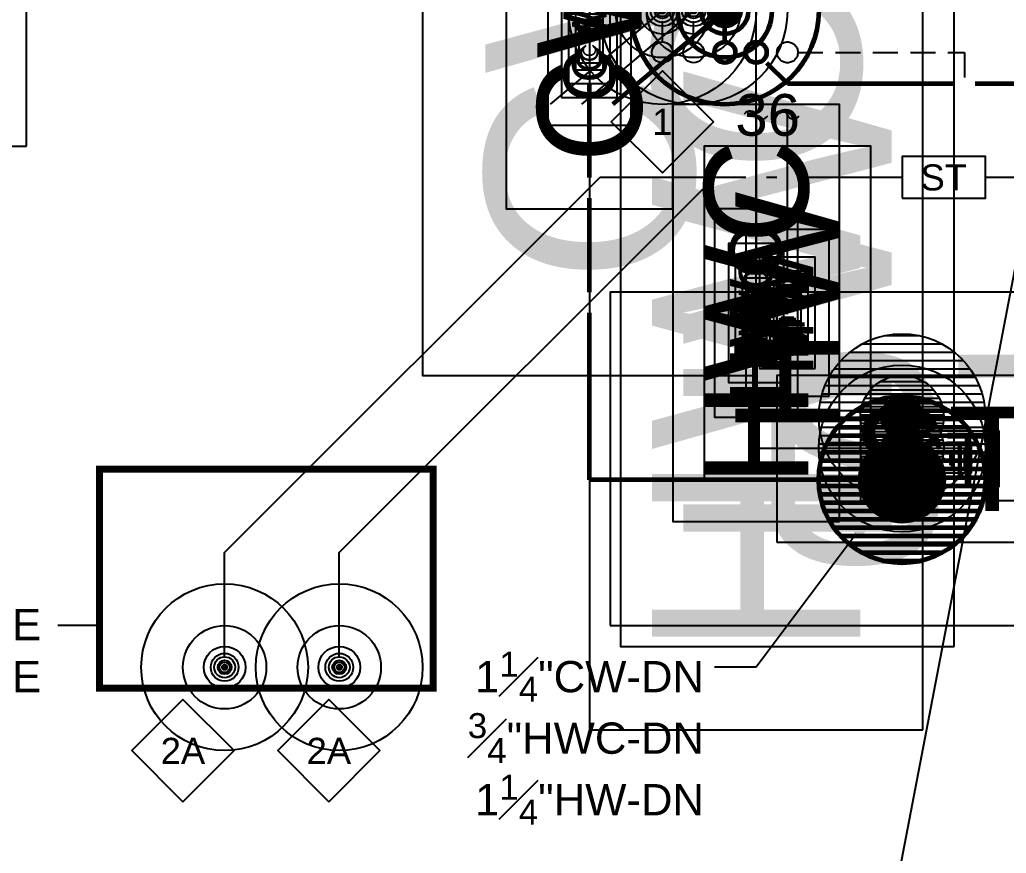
# Model space of a CAD drawing. Extents: x -3677 to 22148, y -333 to 1817.
# Drawn here: x -1983 to -1699, y -45.8 to 194.1 of the extents above; entities that cross this region are included whole.
import ezdxf
from ezdxf import colors
from ezdxf.entities.mleader import LeaderData, LeaderLine
from ezdxf.enums import TextEntityAlignment as Align
from ezdxf.math import Vec2, Vec3

# ---------------------------------------------------------------- set-up
doc = ezdxf.new("R2010")
doc.units = 0
doc.header["$LTSCALE"] = 36
doc.header["$MEASUREMENT"] = 0
doc.linetypes.add('HIDDEN', pattern=[0.375, 0.25, -0.125])
doc.linetypes.add('VENT', pattern=[0.3, 0.2, -0.1])
for name, color, linetype in [('G-ANNO-TEXT', 70, 'Continuous'), ('G-ANNO-TEXT @ 96', 70, 'Continuous'), ('P-HW-N', 1, 'Continuous'), ('P-HW-N @ 1 (1)', 1, 'Continuous'), ('P-HW-N @ 1 (2)', 1, 'Continuous'), ('P-HW-N @ 12', 1, 'Continuous'), ('P-HW-N @ 128', 1, 'Continuous'), ('P-HW-N @ 16', 1, 'Continuous'), ('P-HW-N @ 192', 1, 'Continuous'), ('P-HW-N @ 2', 1, 'Continuous'), ('P-HW-N @ 24', 1, 'Continuous'), ('P-HW-N @ 384', 1, 'Continuous'), ('P-HW-N @ 4', 1, 'Continuous'), ('P-HW-N @ 48', 1, 'Continuous'), ('P-HW-N @ 64', 1, 'Continuous'), ('P-HW-N @ 768', 1, 'Continuous'), ('P-HW-N @ 8', 1, 'Continuous'), ('P-HW-N @ 96', 1, 'Continuous'), ('P-HWC-N', 2, 'Continuous'), ('P-HWC-N @ 1 (1)', 2, 'Continuous'), ('P-HWC-N @ 1 (2)', 2, 'Continuous'), ('P-HWC-N @ 12', 2, 'Continuous'), ('P-HWC-N @ 128', 2, 'Continuous'), ('P-HWC-N @ 16', 2, 'Continuous'), ('P-HWC-N @ 192', 2, 'Continuous'), ('P-HWC-N @ 2', 2, 'Continuous'), ('P-HWC-N @ 24', 2, 'Continuous'), ('P-HWC-N @ 384', 2, 'Continuous'), ('P-HWC-N @ 4', 2, 'Continuous'), ('P-HWC-N @ 48', 2, 'Continuous'), ('P-HWC-N @ 64', 2, 'Continuous'), ('P-HWC-N @ 768', 2, 'Continuous'), ('P-HWC-N @ 8', 2, 'Continuous'), ('P-HWC-N @ 96', 2, 'Continuous'), ('P-SANV-N', 5, 'VENT'), ('P-SANV-N @ 96', 5, 'VENT'), ('P-STRM-N', 2, 'Continuous'), ('P-STRM-N @ 1 (1)', 2, 'Continuous'), ('P-STRM-N @ 1 (2)', 2, 'Continuous'), ('P-STRM-N @ 12', 2, 'Continuous'), ('P-STRM-N @ 128', 2, 'Continuous'), ('P-STRM-N @ 16', 2, 'Continuous'), ('P-STRM-N @ 192', 2, 'Continuous'), ('P-STRM-N @ 2', 2, 'Continuous'), ('P-STRM-N @ 24', 2, 'Continuous'), ('P-STRM-N @ 384', 2, 'Continuous'), ('P-STRM-N @ 4', 2, 'Continuous'), ('P-STRM-N @ 48', 2, 'Continuous'), ('P-STRM-N @ 64', 2, 'Continuous'), ('P-STRM-N @ 768', 2, 'Continuous'), ('P-STRM-N @ 8', 2, 'Continuous'), ('P-STRM-N @ 96', 2, 'Continuous')]:
    doc.layers.add(name, color=color, linetype=linetype)
for name, color, linetype, lineweight in [('P-CW-N', 4, 'Continuous', 60), ('P-CW-N @ 1 (1)', 4, 'Continuous', 60), ('P-CW-N @ 1 (2)', 4, 'Continuous', 60), ('P-CW-N @ 12', 4, 'Continuous', 60), ('P-CW-N @ 128', 4, 'Continuous', 60), ('P-CW-N @ 16', 4, 'Continuous', 60), ('P-CW-N @ 192', 4, 'Continuous', 60), ('P-CW-N @ 2', 4, 'Continuous', 60), ('P-CW-N @ 24', 4, 'Continuous', 60), ('P-CW-N @ 384', 4, 'Continuous', 60), ('P-CW-N @ 4', 4, 'Continuous', 60), ('P-CW-N @ 48', 4, 'Continuous', 60), ('P-CW-N @ 64', 4, 'Continuous', 60), ('P-CW-N @ 768', 4, 'Continuous', 60), ('P-CW-N @ 8', 4, 'Continuous', 60), ('P-CW-N @ 96', 4, 'Continuous', 60), ('P-SAN-N', 6, 'Continuous', 60), ('P-SAN-N @ 96', 6, 'Continuous', 60)]:
    doc.layers.add(name, color=color, linetype=linetype, lineweight=lineweight)
doc.layers.add('P-SAN-DFU', color=7, linetype='Continuous', plot=False)
doc.styles.add('Arial', font='arial.ttf')
doc.dimstyles.new('Loop096', dxfattribs={"dimscale": 0, "dimtxt": 0.09375, "dimasz": 0.03125, "dimexe": 0.0625, "dimexo": 0.0625, "dimgap": 0.09375, "dimtad": 1, "dimdec": 4, "dimzin": 3, "dimdsep": 46, "dimlunit": 4, "dimtxsty": 'Arial', "dimblk": 'OBLIQUE', "dimcen": 0.09375, "dimdle": 0.0625, "dimclrd": 256, "dimclre": 256, "dimclrt": 256, "dimadec": 4, "dimazin": 0, "dimtfac": 0.8, "dimtdec": 4, "dimtix": 1, "dimtofl": 0, "dimtmove": 1, "dimatfit": 0, "dimldrblk": 'LeaderNoteBlock', "dimfxl": 1, "dimfrac": 1, "dimtolj": 1, "dimtzin": 0, "dimlwd": -1, "dimlwe": -1, "dimarcsym": 0})

# ---------------------------------------------------------------- blocks, each defined once
blk = doc.blocks.new('*U4')
blk.add_circle((0, 0), 0.03125)
blk = doc.blocks.new('DIAMOND TAG')
blk.add_lwpolyline([(0, -0.1533), (0.1533, 0), (0, 0.1533), (-0.1533, 0)], close=True)
at = {"style": 'Arial'}
blk.add_attdef('XXX', text='', height=0.0781, dxfattribs=at).set_placement((0, 0), align=Align.MIDDLE)
blk = doc.blocks.new('*U25')
at = {"color": 7, "linetype": 'Continuous'}
blk.add_line((-0.03508, 0.04195), (0.03508, -0.04195), dxfattribs=at)
at = {"linetype": 'Continuous'}
blk.add_circle((0, 0), 0.03516, dxfattribs=at)
blk = doc.blocks.new('*U268')
at = {"layer": 'P-HWC-N @ 1 (1)', "rotation": 90}
blk.add_blockref('*U25', (-1798, 196.73), dxfattribs=at)
at = {"layer": 'P-HWC-N @ 1 (2)', "rotation": 89.99999999999999}
blk.add_blockref('*U25', (-1798, 196.73), dxfattribs=at)
at = {"layer": 'P-HWC-N @ 12', "xscale": 12, "yscale": 12, "zscale": 12, "rotation": 89.99999999999999}
blk.add_blockref('*U25', (-1798, 196.73), dxfattribs=at)
at = {"layer": 'P-HWC-N @ 128', "xscale": 128, "yscale": 128, "zscale": 128, "rotation": 89.99999999999999}
blk.add_blockref('*U25', (-1798, 196.73), dxfattribs=at)
at = {"layer": 'P-HWC-N @ 16', "xscale": 16, "yscale": 16, "zscale": 16, "rotation": 89.99999999999999}
blk.add_blockref('*U25', (-1798, 196.73), dxfattribs=at)
at = {"layer": 'P-HWC-N @ 192', "xscale": 192, "yscale": 192, "zscale": 192, "rotation": 89.99999999999999}
blk.add_blockref('*U25', (-1798, 196.73), dxfattribs=at)
at = {"layer": 'P-HWC-N @ 2', "xscale": 2, "yscale": 2, "zscale": 2, "rotation": 89.99999999999999}
blk.add_blockref('*U25', (-1798, 196.73), dxfattribs=at)
at = {"layer": 'P-HWC-N @ 24', "xscale": 24, "yscale": 24, "zscale": 24, "rotation": 89.99999999999999}
blk.add_blockref('*U25', (-1798, 196.73), dxfattribs=at)
at = {"layer": 'P-HWC-N @ 384', "xscale": 384, "yscale": 384, "zscale": 384, "rotation": 89.99999999999999}
blk.add_blockref('*U25', (-1798, 196.73), dxfattribs=at)
at = {"layer": 'P-HWC-N @ 4', "xscale": 4, "yscale": 4, "zscale": 4, "rotation": 89.99999999999999}
blk.add_blockref('*U25', (-1798, 196.73), dxfattribs=at)
at = {"layer": 'P-HWC-N @ 48', "xscale": 48, "yscale": 48, "zscale": 48, "rotation": 89.99999999999999}
blk.add_blockref('*U25', (-1798, 196.73), dxfattribs=at)
at = {"layer": 'P-HWC-N @ 64', "xscale": 64, "yscale": 64, "zscale": 64, "rotation": 89.99999999999999}
blk.add_blockref('*U25', (-1798, 196.73), dxfattribs=at)
at = {"layer": 'P-HWC-N @ 768', "xscale": 768, "yscale": 768, "zscale": 768, "rotation": 89.99999999999999}
blk.add_blockref('*U25', (-1798, 196.73), dxfattribs=at)
at = {"layer": 'P-HWC-N @ 8', "xscale": 8, "yscale": 8, "zscale": 8, "rotation": 89.99999999999999}
blk.add_blockref('*U25', (-1798, 196.73), dxfattribs=at)
at = {"layer": 'P-HWC-N @ 96', "xscale": 96, "yscale": 96, "zscale": 96, "rotation": 89.99999999999999}
blk.add_blockref('*U25', (-1798, 196.73), dxfattribs=at)
blk = doc.blocks.new('*U269')
at = {"layer": 'P-HW-N @ 1 (1)', "rotation": 90}
blk.add_blockref('*U25', (-1789, 196.73), dxfattribs=at)
at = {"layer": 'P-HW-N @ 1 (2)', "rotation": 89.99999999999999}
blk.add_blockref('*U25', (-1789, 196.73), dxfattribs=at)
at = {"layer": 'P-HW-N @ 12', "xscale": 12, "yscale": 12, "zscale": 12, "rotation": 89.99999999999999}
blk.add_blockref('*U25', (-1789, 196.73), dxfattribs=at)
at = {"layer": 'P-HW-N @ 128', "xscale": 128, "yscale": 128, "zscale": 128, "rotation": 89.99999999999999}
blk.add_blockref('*U25', (-1789, 196.73), dxfattribs=at)
at = {"layer": 'P-HW-N @ 16', "xscale": 16, "yscale": 16, "zscale": 16, "rotation": 89.99999999999999}
blk.add_blockref('*U25', (-1789, 196.73), dxfattribs=at)
at = {"layer": 'P-HW-N @ 192', "xscale": 192, "yscale": 192, "zscale": 192, "rotation": 89.99999999999999}
blk.add_blockref('*U25', (-1789, 196.73), dxfattribs=at)
at = {"layer": 'P-HW-N @ 2', "xscale": 2, "yscale": 2, "zscale": 2, "rotation": 89.99999999999999}
blk.add_blockref('*U25', (-1789, 196.73), dxfattribs=at)
at = {"layer": 'P-HW-N @ 24', "xscale": 24, "yscale": 24, "zscale": 24, "rotation": 89.99999999999999}
blk.add_blockref('*U25', (-1789, 196.73), dxfattribs=at)
at = {"layer": 'P-HW-N @ 384', "xscale": 384, "yscale": 384, "zscale": 384, "rotation": 89.99999999999999}
blk.add_blockref('*U25', (-1789, 196.73), dxfattribs=at)
at = {"layer": 'P-HW-N @ 4', "xscale": 4, "yscale": 4, "zscale": 4, "rotation": 89.99999999999999}
blk.add_blockref('*U25', (-1789, 196.73), dxfattribs=at)
at = {"layer": 'P-HW-N @ 48', "xscale": 48, "yscale": 48, "zscale": 48, "rotation": 89.99999999999999}
blk.add_blockref('*U25', (-1789, 196.73), dxfattribs=at)
at = {"layer": 'P-HW-N @ 64', "xscale": 64, "yscale": 64, "zscale": 64, "rotation": 89.99999999999999}
blk.add_blockref('*U25', (-1789, 196.73), dxfattribs=at)
at = {"layer": 'P-HW-N @ 768', "xscale": 768, "yscale": 768, "zscale": 768, "rotation": 89.99999999999999}
blk.add_blockref('*U25', (-1789, 196.73), dxfattribs=at)
at = {"layer": 'P-HW-N @ 8', "xscale": 8, "yscale": 8, "zscale": 8, "rotation": 89.99999999999999}
blk.add_blockref('*U25', (-1789, 196.73), dxfattribs=at)
at = {"layer": 'P-HW-N @ 96', "xscale": 96, "yscale": 96, "zscale": 96, "rotation": 89.99999999999999}
blk.add_blockref('*U25', (-1789, 196.73), dxfattribs=at)
blk = doc.blocks.new('*U270')
at = {"layer": 'P-CW-N @ 1 (1)', "rotation": 90}
blk.add_blockref('*U25', (-1780, 196.73), dxfattribs=at)
at = {"layer": 'P-CW-N @ 1 (2)', "rotation": 89.99999999999999}
blk.add_blockref('*U25', (-1780, 196.73), dxfattribs=at)
at = {"layer": 'P-CW-N @ 12', "xscale": 12, "yscale": 12, "zscale": 12, "rotation": 89.99999999999999}
blk.add_blockref('*U25', (-1780, 196.73), dxfattribs=at)
at = {"layer": 'P-CW-N @ 128', "xscale": 128, "yscale": 128, "zscale": 128, "rotation": 89.99999999999999}
blk.add_blockref('*U25', (-1780, 196.73), dxfattribs=at)
at = {"layer": 'P-CW-N @ 16', "xscale": 16, "yscale": 16, "zscale": 16, "rotation": 89.99999999999999}
blk.add_blockref('*U25', (-1780, 196.73), dxfattribs=at)
at = {"layer": 'P-CW-N @ 192', "xscale": 192, "yscale": 192, "zscale": 192, "rotation": 89.99999999999999}
blk.add_blockref('*U25', (-1780, 196.73), dxfattribs=at)
at = {"layer": 'P-CW-N @ 2', "xscale": 2, "yscale": 2, "zscale": 2, "rotation": 89.99999999999999}
blk.add_blockref('*U25', (-1780, 196.73), dxfattribs=at)
at = {"layer": 'P-CW-N @ 24', "xscale": 24, "yscale": 24, "zscale": 24, "rotation": 89.99999999999999}
blk.add_blockref('*U25', (-1780, 196.73), dxfattribs=at)
at = {"layer": 'P-CW-N @ 384', "xscale": 384, "yscale": 384, "zscale": 384, "rotation": 89.99999999999999}
blk.add_blockref('*U25', (-1780, 196.73), dxfattribs=at)
at = {"layer": 'P-CW-N @ 4', "xscale": 4, "yscale": 4, "zscale": 4, "rotation": 89.99999999999999}
blk.add_blockref('*U25', (-1780, 196.73), dxfattribs=at)
at = {"layer": 'P-CW-N @ 48', "xscale": 48, "yscale": 48, "zscale": 48, "rotation": 89.99999999999999}
blk.add_blockref('*U25', (-1780, 196.73), dxfattribs=at)
at = {"layer": 'P-CW-N @ 64', "xscale": 64, "yscale": 64, "zscale": 64, "rotation": 89.99999999999999}
blk.add_blockref('*U25', (-1780, 196.73), dxfattribs=at)
at = {"layer": 'P-CW-N @ 768', "xscale": 768, "yscale": 768, "zscale": 768, "rotation": 89.99999999999999}
blk.add_blockref('*U25', (-1780, 196.73), dxfattribs=at)
at = {"layer": 'P-CW-N @ 8', "xscale": 8, "yscale": 8, "zscale": 8, "rotation": 89.99999999999999}
blk.add_blockref('*U25', (-1780, 196.73), dxfattribs=at)
at = {"layer": 'P-CW-N @ 96', "xscale": 96, "yscale": 96, "zscale": 96, "rotation": 89.99999999999999}
blk.add_blockref('*U25', (-1780, 196.73), dxfattribs=at)
blk = doc.blocks.new('*U3')
h = blk.add_hatch()
h.set_pattern_fill('ANSI31', color=256, scale=0.025, angle=135)
edge = h.paths.add_edge_path()
edge.add_arc((0, 0), 0.03125, 0, 360)
blk.add_circle((0, 0), 0.03125)
blk = doc.blocks.new('*U304')
at = {"layer": 'P-HW-N @ 1 (1)'}
blk.add_blockref('*U3', (-1729, 79.73), dxfattribs=at)
at = {"layer": 'P-HW-N @ 1 (2)'}
blk.add_blockref('*U3', (-1729, 79.73), dxfattribs=at)
at = {"layer": 'P-HW-N @ 12', "xscale": 12, "yscale": 12, "zscale": 12}
blk.add_blockref('*U3', (-1729, 79.73), dxfattribs=at)
at = {"layer": 'P-HW-N @ 128', "xscale": 128, "yscale": 128, "zscale": 128}
blk.add_blockref('*U3', (-1729, 79.73), dxfattribs=at)
at = {"layer": 'P-HW-N @ 16', "xscale": 16, "yscale": 16, "zscale": 16}
blk.add_blockref('*U3', (-1729, 79.73), dxfattribs=at)
at = {"layer": 'P-HW-N @ 192', "xscale": 192, "yscale": 192, "zscale": 192}
blk.add_blockref('*U3', (-1729, 79.73), dxfattribs=at)
at = {"layer": 'P-HW-N @ 2', "xscale": 2, "yscale": 2, "zscale": 2}
blk.add_blockref('*U3', (-1729, 79.73), dxfattribs=at)
at = {"layer": 'P-HW-N @ 24', "xscale": 24, "yscale": 24, "zscale": 24}
blk.add_blockref('*U3', (-1729, 79.73), dxfattribs=at)
at = {"layer": 'P-HW-N @ 384', "xscale": 384, "yscale": 384, "zscale": 384}
blk.add_blockref('*U3', (-1729, 79.73), dxfattribs=at)
at = {"layer": 'P-HW-N @ 4', "xscale": 4, "yscale": 4, "zscale": 4}
blk.add_blockref('*U3', (-1729, 79.73), dxfattribs=at)
at = {"layer": 'P-HW-N @ 48', "xscale": 48, "yscale": 48, "zscale": 48}
blk.add_blockref('*U3', (-1729, 79.73), dxfattribs=at)
at = {"layer": 'P-HW-N @ 64', "xscale": 64, "yscale": 64, "zscale": 64}
blk.add_blockref('*U3', (-1729, 79.73), dxfattribs=at)
at = {"layer": 'P-HW-N @ 768', "xscale": 768, "yscale": 768, "zscale": 768}
blk.add_blockref('*U3', (-1729, 79.73), dxfattribs=at)
at = {"layer": 'P-HW-N @ 8', "xscale": 8, "yscale": 8, "zscale": 8}
blk.add_blockref('*U3', (-1729, 79.73), dxfattribs=at)
at = {"layer": 'P-HW-N @ 96', "xscale": 96, "yscale": 96, "zscale": 96}
blk.add_blockref('*U3', (-1729, 79.73), dxfattribs=at)
blk = doc.blocks.new('*U305')
at = {"layer": 'P-HWC-N @ 1 (1)'}
blk.add_blockref('*U3', (-1729, 70.73), dxfattribs=at)
at = {"layer": 'P-HWC-N @ 1 (2)'}
blk.add_blockref('*U3', (-1729, 70.73), dxfattribs=at)
at = {"layer": 'P-HWC-N @ 12', "xscale": 12, "yscale": 12, "zscale": 12}
blk.add_blockref('*U3', (-1729, 70.73), dxfattribs=at)
at = {"layer": 'P-HWC-N @ 128', "xscale": 128, "yscale": 128, "zscale": 128}
blk.add_blockref('*U3', (-1729, 70.73), dxfattribs=at)
at = {"layer": 'P-HWC-N @ 16', "xscale": 16, "yscale": 16, "zscale": 16}
blk.add_blockref('*U3', (-1729, 70.73), dxfattribs=at)
at = {"layer": 'P-HWC-N @ 192', "xscale": 192, "yscale": 192, "zscale": 192}
blk.add_blockref('*U3', (-1729, 70.73), dxfattribs=at)
at = {"layer": 'P-HWC-N @ 2', "xscale": 2, "yscale": 2, "zscale": 2}
blk.add_blockref('*U3', (-1729, 70.73), dxfattribs=at)
at = {"layer": 'P-HWC-N @ 24', "xscale": 24, "yscale": 24, "zscale": 24}
blk.add_blockref('*U3', (-1729, 70.73), dxfattribs=at)
at = {"layer": 'P-HWC-N @ 384', "xscale": 384, "yscale": 384, "zscale": 384}
blk.add_blockref('*U3', (-1729, 70.73), dxfattribs=at)
at = {"layer": 'P-HWC-N @ 4', "xscale": 4, "yscale": 4, "zscale": 4}
blk.add_blockref('*U3', (-1729, 70.73), dxfattribs=at)
at = {"layer": 'P-HWC-N @ 48', "xscale": 48, "yscale": 48, "zscale": 48}
blk.add_blockref('*U3', (-1729, 70.73), dxfattribs=at)
at = {"layer": 'P-HWC-N @ 64', "xscale": 64, "yscale": 64, "zscale": 64}
blk.add_blockref('*U3', (-1729, 70.73), dxfattribs=at)
at = {"layer": 'P-HWC-N @ 768', "xscale": 768, "yscale": 768, "zscale": 768}
blk.add_blockref('*U3', (-1729, 70.73), dxfattribs=at)
at = {"layer": 'P-HWC-N @ 8', "xscale": 8, "yscale": 8, "zscale": 8}
blk.add_blockref('*U3', (-1729, 70.73), dxfattribs=at)
at = {"layer": 'P-HWC-N @ 96', "xscale": 96, "yscale": 96, "zscale": 96}
blk.add_blockref('*U3', (-1729, 70.73), dxfattribs=at)
blk = doc.blocks.new('*U306')
at = {"layer": 'P-CW-N @ 1 (1)'}
blk.add_blockref('*U3', (-1729, 61.73), dxfattribs=at)
at = {"layer": 'P-CW-N @ 1 (2)'}
blk.add_blockref('*U3', (-1729, 61.73), dxfattribs=at)
at = {"layer": 'P-CW-N @ 12', "xscale": 12, "yscale": 12, "zscale": 12}
blk.add_blockref('*U3', (-1729, 61.73), dxfattribs=at)
at = {"layer": 'P-CW-N @ 128', "xscale": 128, "yscale": 128, "zscale": 128}
blk.add_blockref('*U3', (-1729, 61.73), dxfattribs=at)
at = {"layer": 'P-CW-N @ 16', "xscale": 16, "yscale": 16, "zscale": 16}
blk.add_blockref('*U3', (-1729, 61.73), dxfattribs=at)
at = {"layer": 'P-CW-N @ 192', "xscale": 192, "yscale": 192, "zscale": 192}
blk.add_blockref('*U3', (-1729, 61.73), dxfattribs=at)
at = {"layer": 'P-CW-N @ 2', "xscale": 2, "yscale": 2, "zscale": 2}
blk.add_blockref('*U3', (-1729, 61.73), dxfattribs=at)
at = {"layer": 'P-CW-N @ 24', "xscale": 24, "yscale": 24, "zscale": 24}
blk.add_blockref('*U3', (-1729, 61.73), dxfattribs=at)
at = {"layer": 'P-CW-N @ 384', "xscale": 384, "yscale": 384, "zscale": 384}
blk.add_blockref('*U3', (-1729, 61.73), dxfattribs=at)
at = {"layer": 'P-CW-N @ 4', "xscale": 4, "yscale": 4, "zscale": 4}
blk.add_blockref('*U3', (-1729, 61.73), dxfattribs=at)
at = {"layer": 'P-CW-N @ 48', "xscale": 48, "yscale": 48, "zscale": 48}
blk.add_blockref('*U3', (-1729, 61.73), dxfattribs=at)
at = {"layer": 'P-CW-N @ 64', "xscale": 64, "yscale": 64, "zscale": 64}
blk.add_blockref('*U3', (-1729, 61.73), dxfattribs=at)
at = {"layer": 'P-CW-N @ 768', "xscale": 768, "yscale": 768, "zscale": 768}
blk.add_blockref('*U3', (-1729, 61.73), dxfattribs=at)
at = {"layer": 'P-CW-N @ 8', "xscale": 8, "yscale": 8, "zscale": 8}
blk.add_blockref('*U3', (-1729, 61.73), dxfattribs=at)
at = {"layer": 'P-CW-N @ 96', "xscale": 96, "yscale": 96, "zscale": 96}
blk.add_blockref('*U3', (-1729, 61.73), dxfattribs=at)
blk = doc.blocks.new('continuation')
blk.add_lwpolyline([(-0.0028, -0.0347, -0.625102), (0, 0, 0.625102), (0.0028, 0.0347)], format="xyb")
blk = doc.blocks.new('*U7')
at = {"layer": 'DEFPOINTS'}
blk.add_lwpolyline([(-0.125, -0.0625), (0.125, -0.0625), (0.125, 0.0625), (-0.125, 0.0625)], close=True, dxfattribs=at)
at = {"style": 'Arial'}
blk.add_text('CW', height=0.078125, dxfattribs=at).set_placement((0, 0), align=Align.MIDDLE)
blk = doc.blocks.new('*U307')
at = {"layer": 'P-CW-N @ 1 (1)', "linetype": 'ByBlock', "lineweight": -2, "rotation": 90}
blk.add_blockref('*U7', (-1819, 187.73), dxfattribs=at)
at = {"layer": 'P-CW-N @ 1 (2)', "linetype": 'ByBlock', "lineweight": -2, "rotation": 89.99999999999999}
blk.add_blockref('*U7', (-1819, 187.73), dxfattribs=at)
at = {"layer": 'P-CW-N @ 128', "linetype": 'ByBlock', "lineweight": -2, "xscale": 128, "yscale": 128, "zscale": 128, "rotation": 89.99999999999999}
blk.add_blockref('*U7', (-1819, 187.73), dxfattribs=at)
at = {"layer": 'P-CW-N @ 192', "linetype": 'ByBlock', "lineweight": -2, "xscale": 192, "yscale": 192, "zscale": 192, "rotation": 89.99999999999999}
blk.add_blockref('*U7', (-1819, 187.73), dxfattribs=at)
at = {"layer": 'P-CW-N @ 384', "linetype": 'ByBlock', "lineweight": -2, "xscale": 384, "yscale": 384, "zscale": 384, "rotation": 89.99999999999999}
blk.add_blockref('*U7', (-1819, 187.73), dxfattribs=at)
at = {"layer": 'P-CW-N @ 48', "linetype": 'ByBlock', "lineweight": -2, "xscale": 48, "yscale": 48, "zscale": 48, "rotation": 89.99999999999999}
blk.add_blockref('*U7', (-1819, 187.73), dxfattribs=at)
at = {"layer": 'P-CW-N @ 64', "linetype": 'ByBlock', "lineweight": -2, "xscale": 64, "yscale": 64, "zscale": 64, "rotation": 89.99999999999999}
blk.add_blockref('*U7', (-1819, 187.73), dxfattribs=at)
at = {"layer": 'P-CW-N @ 768', "linetype": 'ByBlock', "lineweight": -2, "xscale": 768, "yscale": 768, "zscale": 768, "rotation": 89.99999999999999}
blk.add_blockref('*U7', (-1819, 187.73), dxfattribs=at)
at = {"layer": 'P-CW-N @ 96', "linetype": 'ByBlock', "lineweight": -2, "xscale": 96, "yscale": 96, "zscale": 96, "rotation": 89.99999999999999}
blk.add_blockref('*U7', (-1819, 187.73), dxfattribs=at)
blk = doc.blocks.new('*U12')
at = {"layer": 'DEFPOINTS'}
blk.add_lwpolyline([(-0.15625, -0.0625), (0.15625, -0.0625), (0.15625, 0.0625), (-0.15625, 0.0625)], close=True, dxfattribs=at)
at = {"style": 'Arial'}
blk.add_text('HWC', height=0.078125, dxfattribs=at).set_placement((0, 0), align=Align.MIDDLE)
blk = doc.blocks.new('*U308')
at = {"layer": 'P-HWC-N @ 1 (1)', "linetype": 'ByBlock', "lineweight": -2, "rotation": 90}
blk.add_blockref('*U12', (-1771, 109.73), dxfattribs=at)
at = {"layer": 'P-HWC-N @ 1 (2)', "linetype": 'ByBlock', "lineweight": -2, "rotation": 89.99999999999999}
blk.add_blockref('*U12', (-1771, 109.73), dxfattribs=at)
at = {"layer": 'P-HWC-N @ 128', "linetype": 'ByBlock', "lineweight": -2, "xscale": 128, "yscale": 128, "zscale": 128, "rotation": 89.99999999999999}
blk.add_blockref('*U12', (-1771, 109.73), dxfattribs=at)
at = {"layer": 'P-HWC-N @ 192', "linetype": 'ByBlock', "lineweight": -2, "xscale": 192, "yscale": 192, "zscale": 192, "rotation": 89.99999999999999}
blk.add_blockref('*U12', (-1771, 109.73), dxfattribs=at)
at = {"layer": 'P-HWC-N @ 384', "linetype": 'ByBlock', "lineweight": -2, "xscale": 384, "yscale": 384, "zscale": 384, "rotation": 89.99999999999999}
blk.add_blockref('*U12', (-1771, 109.73), dxfattribs=at)
at = {"layer": 'P-HWC-N @ 48', "linetype": 'ByBlock', "lineweight": -2, "xscale": 48, "yscale": 48, "zscale": 48, "rotation": 89.99999999999999}
blk.add_blockref('*U12', (-1771, 109.73), dxfattribs=at)
at = {"layer": 'P-HWC-N @ 64', "linetype": 'ByBlock', "lineweight": -2, "xscale": 64, "yscale": 64, "zscale": 64, "rotation": 89.99999999999999}
blk.add_blockref('*U12', (-1771, 109.73), dxfattribs=at)
at = {"layer": 'P-HWC-N @ 768', "linetype": 'ByBlock', "lineweight": -2, "xscale": 768, "yscale": 768, "zscale": 768, "rotation": 89.99999999999999}
blk.add_blockref('*U12', (-1771, 109.73), dxfattribs=at)
at = {"layer": 'P-HWC-N @ 96', "linetype": 'ByBlock', "lineweight": -2, "xscale": 96, "yscale": 96, "zscale": 96, "rotation": 89.99999999999999}
blk.add_blockref('*U12', (-1771, 109.73), dxfattribs=at)
blk = doc.blocks.new('*U26')
at = {"layer": 'DEFPOINTS'}
blk.add_lwpolyline([(-0.125, -0.0625), (0.125, -0.0625), (0.125, 0.0625), (-0.125, 0.0625)], close=True, dxfattribs=at)
at = {"style": 'Arial'}
blk.add_text('HW', height=0.078125, dxfattribs=at).set_placement((0, 0), align=Align.MIDDLE)
blk = doc.blocks.new('*U309')
at = {"layer": 'P-HW-N @ 1 (1)', "linetype": 'ByBlock', "lineweight": -2, "rotation": 90}
blk.add_blockref('*U26', (-1762, 109.73), dxfattribs=at)
at = {"layer": 'P-HW-N @ 1 (2)', "linetype": 'ByBlock', "lineweight": -2, "rotation": 89.99999999999999}
blk.add_blockref('*U26', (-1762, 109.73), dxfattribs=at)
at = {"layer": 'P-HW-N @ 128', "linetype": 'ByBlock', "lineweight": -2, "xscale": 128, "yscale": 128, "zscale": 128, "rotation": 89.99999999999999}
blk.add_blockref('*U26', (-1762, 109.73), dxfattribs=at)
at = {"layer": 'P-HW-N @ 192', "linetype": 'ByBlock', "lineweight": -2, "xscale": 192, "yscale": 192, "zscale": 192, "rotation": 89.99999999999999}
blk.add_blockref('*U26', (-1762, 109.73), dxfattribs=at)
at = {"layer": 'P-HW-N @ 384', "linetype": 'ByBlock', "lineweight": -2, "xscale": 384, "yscale": 384, "zscale": 384, "rotation": 89.99999999999999}
blk.add_blockref('*U26', (-1762, 109.73), dxfattribs=at)
at = {"layer": 'P-HW-N @ 48', "linetype": 'ByBlock', "lineweight": -2, "xscale": 48, "yscale": 48, "zscale": 48, "rotation": 89.99999999999999}
blk.add_blockref('*U26', (-1762, 109.73), dxfattribs=at)
at = {"layer": 'P-HW-N @ 64', "linetype": 'ByBlock', "lineweight": -2, "xscale": 64, "yscale": 64, "zscale": 64, "rotation": 89.99999999999999}
blk.add_blockref('*U26', (-1762, 109.73), dxfattribs=at)
at = {"layer": 'P-HW-N @ 768', "linetype": 'ByBlock', "lineweight": -2, "xscale": 768, "yscale": 768, "zscale": 768, "rotation": 89.99999999999999}
blk.add_blockref('*U26', (-1762, 109.73), dxfattribs=at)
at = {"layer": 'P-HW-N @ 96', "linetype": 'ByBlock', "lineweight": -2, "xscale": 96, "yscale": 96, "zscale": 96, "rotation": 89.99999999999999}
blk.add_blockref('*U26', (-1762, 109.73), dxfattribs=at)
blk = doc.blocks.new('*U333')
at = {"layer": 'P-STRM-N @ 1 (1)'}
blk.add_blockref('*U4', (-1891, 7.73), dxfattribs=at)
at = {"layer": 'P-STRM-N @ 1 (2)'}
blk.add_blockref('*U4', (-1891, 7.73), dxfattribs=at)
at = {"layer": 'P-STRM-N @ 12', "xscale": 12, "yscale": 12, "zscale": 12}
blk.add_blockref('*U4', (-1891, 7.73), dxfattribs=at)
at = {"layer": 'P-STRM-N @ 128', "xscale": 128, "yscale": 128, "zscale": 128}
blk.add_blockref('*U4', (-1891, 7.73), dxfattribs=at)
at = {"layer": 'P-STRM-N @ 16', "xscale": 16, "yscale": 16, "zscale": 16}
blk.add_blockref('*U4', (-1891, 7.73), dxfattribs=at)
at = {"layer": 'P-STRM-N @ 192', "xscale": 192, "yscale": 192, "zscale": 192}
blk.add_blockref('*U4', (-1891, 7.73), dxfattribs=at)
at = {"layer": 'P-STRM-N @ 2', "xscale": 2, "yscale": 2, "zscale": 2}
blk.add_blockref('*U4', (-1891, 7.73), dxfattribs=at)
at = {"layer": 'P-STRM-N @ 24', "xscale": 24, "yscale": 24, "zscale": 24}
blk.add_blockref('*U4', (-1891, 7.73), dxfattribs=at)
at = {"layer": 'P-STRM-N @ 384', "xscale": 384, "yscale": 384, "zscale": 384}
blk.add_blockref('*U4', (-1891, 7.73), dxfattribs=at)
at = {"layer": 'P-STRM-N @ 4', "xscale": 4, "yscale": 4, "zscale": 4}
blk.add_blockref('*U4', (-1891, 7.73), dxfattribs=at)
at = {"layer": 'P-STRM-N @ 48', "xscale": 48, "yscale": 48, "zscale": 48}
blk.add_blockref('*U4', (-1891, 7.73), dxfattribs=at)
at = {"layer": 'P-STRM-N @ 64', "xscale": 64, "yscale": 64, "zscale": 64}
blk.add_blockref('*U4', (-1891, 7.73), dxfattribs=at)
at = {"layer": 'P-STRM-N @ 768', "xscale": 768, "yscale": 768, "zscale": 768}
blk.add_blockref('*U4', (-1891, 7.73), dxfattribs=at)
at = {"layer": 'P-STRM-N @ 8', "xscale": 8, "yscale": 8, "zscale": 8}
blk.add_blockref('*U4', (-1891, 7.73), dxfattribs=at)
at = {"layer": 'P-STRM-N @ 96', "xscale": 96, "yscale": 96, "zscale": 96}
blk.add_blockref('*U4', (-1891, 7.73), dxfattribs=at)
blk = doc.blocks.new('*U334')
at = {"layer": 'P-STRM-N @ 1 (1)'}
blk.add_blockref('*U4', (-1924, 7.73), dxfattribs=at)
at = {"layer": 'P-STRM-N @ 1 (2)'}
blk.add_blockref('*U4', (-1924, 7.73), dxfattribs=at)
at = {"layer": 'P-STRM-N @ 12', "xscale": 12, "yscale": 12, "zscale": 12}
blk.add_blockref('*U4', (-1924, 7.73), dxfattribs=at)
at = {"layer": 'P-STRM-N @ 128', "xscale": 128, "yscale": 128, "zscale": 128}
blk.add_blockref('*U4', (-1924, 7.73), dxfattribs=at)
at = {"layer": 'P-STRM-N @ 16', "xscale": 16, "yscale": 16, "zscale": 16}
blk.add_blockref('*U4', (-1924, 7.73), dxfattribs=at)
at = {"layer": 'P-STRM-N @ 192', "xscale": 192, "yscale": 192, "zscale": 192}
blk.add_blockref('*U4', (-1924, 7.73), dxfattribs=at)
at = {"layer": 'P-STRM-N @ 2', "xscale": 2, "yscale": 2, "zscale": 2}
blk.add_blockref('*U4', (-1924, 7.73), dxfattribs=at)
at = {"layer": 'P-STRM-N @ 24', "xscale": 24, "yscale": 24, "zscale": 24}
blk.add_blockref('*U4', (-1924, 7.73), dxfattribs=at)
at = {"layer": 'P-STRM-N @ 384', "xscale": 384, "yscale": 384, "zscale": 384}
blk.add_blockref('*U4', (-1924, 7.73), dxfattribs=at)
at = {"layer": 'P-STRM-N @ 4', "xscale": 4, "yscale": 4, "zscale": 4}
blk.add_blockref('*U4', (-1924, 7.73), dxfattribs=at)
at = {"layer": 'P-STRM-N @ 48', "xscale": 48, "yscale": 48, "zscale": 48}
blk.add_blockref('*U4', (-1924, 7.73), dxfattribs=at)
at = {"layer": 'P-STRM-N @ 64', "xscale": 64, "yscale": 64, "zscale": 64}
blk.add_blockref('*U4', (-1924, 7.73), dxfattribs=at)
at = {"layer": 'P-STRM-N @ 768', "xscale": 768, "yscale": 768, "zscale": 768}
blk.add_blockref('*U4', (-1924, 7.73), dxfattribs=at)
at = {"layer": 'P-STRM-N @ 8', "xscale": 8, "yscale": 8, "zscale": 8}
blk.add_blockref('*U4', (-1924, 7.73), dxfattribs=at)
at = {"layer": 'P-STRM-N @ 96', "xscale": 96, "yscale": 96, "zscale": 96}
blk.add_blockref('*U4', (-1924, 7.73), dxfattribs=at)
blk = doc.blocks.new('*U32')
at = {"layer": 'DEFPOINTS'}
blk.add_lwpolyline([(-0.125, -0.0625), (0.125, -0.0625), (0.125, 0.0625), (-0.125, 0.0625)], close=True, dxfattribs=at)
at = {"style": 'Arial'}
blk.add_text('ST', height=0.078125, dxfattribs=at).set_placement((0, 0), align=Align.MIDDLE)
blk = doc.blocks.new('*U339')
at = {"layer": 'P-STRM-N @ 1 (1)', "linetype": 'ByBlock', "lineweight": -2}
blk.add_blockref('*U32', (-1717, 67.73), dxfattribs=at)
at = {"layer": 'P-STRM-N @ 1 (2)', "linetype": 'ByBlock', "lineweight": -2}
blk.add_blockref('*U32', (-1717, 67.73), dxfattribs=at)
at = {"layer": 'P-STRM-N @ 128', "linetype": 'ByBlock', "lineweight": -2, "xscale": 128, "yscale": 128, "zscale": 128}
blk.add_blockref('*U32', (-1717, 67.73), dxfattribs=at)
at = {"layer": 'P-STRM-N @ 192', "linetype": 'ByBlock', "lineweight": -2, "xscale": 192, "yscale": 192, "zscale": 192}
blk.add_blockref('*U32', (-1717, 67.73), dxfattribs=at)
at = {"layer": 'P-STRM-N @ 384', "linetype": 'ByBlock', "lineweight": -2, "xscale": 384, "yscale": 384, "zscale": 384}
blk.add_blockref('*U32', (-1717, 67.73), dxfattribs=at)
at = {"layer": 'P-STRM-N @ 48', "linetype": 'ByBlock', "lineweight": -2, "xscale": 48, "yscale": 48, "zscale": 48}
blk.add_blockref('*U32', (-1717, 67.73), dxfattribs=at)
at = {"layer": 'P-STRM-N @ 64', "linetype": 'ByBlock', "lineweight": -2, "xscale": 64, "yscale": 64, "zscale": 64}
blk.add_blockref('*U32', (-1717, 67.73), dxfattribs=at)
at = {"layer": 'P-STRM-N @ 768', "linetype": 'ByBlock', "lineweight": -2, "xscale": 768, "yscale": 768, "zscale": 768}
blk.add_blockref('*U32', (-1717, 67.73), dxfattribs=at)
at = {"layer": 'P-STRM-N @ 96', "linetype": 'ByBlock', "lineweight": -2, "xscale": 96, "yscale": 96, "zscale": 96}
blk.add_blockref('*U32', (-1717, 148.73), dxfattribs=at)
blk = doc.blocks.new('_Oblique')
at = {"color": 0, "linetype": 'ByBlock', "lineweight": -2}
blk.add_line((-0.5, -0.5), (0.5, 0.5), dxfattribs=at)
blk = doc.blocks.new('LeaderNoteBlock')
blk.add_ellipse((0, 0), major_axis=(1, 0), ratio=0.25, start_param=5.387521, end_param=10.320443)

msp = doc.modelspace()

# ---------------------------------------------------------------- linework, layer by layer
at = {"layer": 'G-ANNO-TEXT', "linetype": 'HIDDEN', "const_width": 2}
msp.add_lwpolyline([(-1864, 64.73), (-1960, 64.73), (-1960, 1.73), (-1864, 1.73)], close=True, dxfattribs=at)
at = {"layer": 'P-CW-N'}
for p, q in [((-1780, 187.73), (-1780, 193.73)), ((-1819, 148.73), (-1819, 175.73)), ((-1819, 115.73), (-1819, 142.73)), ((-1819, 61.73), (-1819, 109.73)), ((-1732, 61.73), (-1819, 61.73))]:
    msp.add_line(p, q, dxfattribs=at)
at = {"layer": 'P-HW-N'}
for p, q in [((-1789, 187.73), (-1789, 193.73)), ((-1762, 121.73), (-1762, 166.73)), ((-1762, 79.73), (-1762, 97.73)), ((-1762, 79.73), (-1732, 79.73))]:
    msp.add_line(p, q, dxfattribs=at)
at = {"layer": 'P-HWC-N'}
for p, q in [((-1981, 157.73), (-1981, 319.73)), ((-1798, 187.73), (-1798, 193.73)), ((-1771, 166.73), (-1771, 124.71)), ((-1987, 157.73), (-1981, 157.73)), ((-1771, 94.76), (-1771, 70.73)), ((-1732, 70.73), (-1771, 70.73))]:
    msp.add_line(p, q, dxfattribs=at)
at = {"layer": 'P-SAN-N'}
for p, q in [((-1768, 181.73), (-1762, 175.73)), ((-1762, 175.73), (-1714, 175.73)), ((-1708, 175.73), (-1675, 175.73))]:
    msp.add_line(p, q, dxfattribs=at)
at = {"layer": 'P-SANV-N'}
for p, q in [((-1759, 184.73), (-1711, 184.73)), ((-1711, 184.73), (-1711, 175.73))]:
    msp.add_line(p, q, dxfattribs=at)
at = {"layer": 'P-STRM-N'}
for p, q in [((-1924, 40.73), (-1816, 148.73)), ((-1891, 40.73), (-1783, 148.73)), ((-1774, 148.73), (-1816, 148.73)), ((-1765, 148.73), (-1768, 148.73)), ((-1729, 148.73), (-1759, 148.73)), ((-1660, 148.73), (-1705, 148.73)), ((-1924, 10.73), (-1924, 40.73)), ((-1891, 10.73), (-1891, 40.73))]:
    msp.add_line(p, q, dxfattribs=at)

# ---------------------------------------------------------------- block references
at = {"layer": 'G-ANNO-TEXT @ 96', "xscale": 96, "yscale": 96, "zscale": 96}
for p, values in [((-1798, 164.73), {'XXX': '1'}), ((-1936, -16.27), {'XXX': '2A'}), ((-1894, -16.27), {'XXX': '2A'})]:
    msp.add_blockref('DIAMOND TAG', p, dxfattribs=at).add_auto_attribs(values)
at = {"layer": 'P-CW-N'}
for name in ['*U307', '*U270', '*U306']:
    msp.add_blockref(name, (0, 0), dxfattribs=at)
at = {"layer": 'P-CW-N @ 96', "xscale": 96, "yscale": 96, "zscale": 96, "rotation": 180}
msp.add_blockref('*U4', (-1780, 184.73), dxfattribs=at)
at = {"layer": 'P-HW-N'}
for name in ['*U269', '*U309', '*U304']:
    msp.add_blockref(name, (0, 0), dxfattribs=at)
at = {"layer": 'P-HW-N @ 96', "xscale": 96, "yscale": 96, "zscale": 96}
for name, p, rotation in [('*U4', (-1789, 184.73), 180), ('continuation', (-1762, 166.73), 270)]:
    msp.add_blockref(name, p, dxfattribs=dict(at, rotation=rotation))
at = {"layer": 'P-HWC-N'}
for name in ['*U308', '*U268', '*U305']:
    msp.add_blockref(name, (0, 0), dxfattribs=at)
at = {"layer": 'P-HWC-N @ 96', "xscale": 96, "yscale": 96, "zscale": 96}
for name, p, rotation in [('*U4', (-1798, 184.73), 180), ('continuation', (-1771, 166.73), 270)]:
    msp.add_blockref(name, p, dxfattribs=dict(at, rotation=rotation))
at = {"layer": 'P-SAN-N @ 96', "xscale": 96, "yscale": 96, "zscale": 96, "rotation": 180}
msp.add_blockref('*U4', (-1771, 184.73), dxfattribs=at)
at = {"layer": 'P-SANV-N @ 96', "xscale": 96, "yscale": 96, "zscale": 96, "rotation": 180}
msp.add_blockref('*U4', (-1762, 184.73), dxfattribs=at)
at = {"layer": 'P-STRM-N'}
for name in ['*U339', '*U334', '*U333']:
    msp.add_blockref(name, (0, 0), dxfattribs=at)

# ---------------------------------------------------------------- texts
at = {"layer": 'G-ANNO-TEXT', "insert": (-1976.8, 24.53), "char_height": 9, "attachment_point": 3, "style": 'Arial'}
msp.add_mtext_dynamic_manual_height_columns('HEAT TRACE & INSULATE', width=85.2, gutter_width=45, heights=[0], dxfattribs=at)
at = {"layer": 'P-SAN-DFU', "color": 3, "insert": (-1777, 172.73), "char_height": 12, "attachment_point": 1, "style": 'Arial'}
msp.add_mtext_dynamic_manual_height_columns('36', width=68, gutter_width=60, heights=[0], dxfattribs=at)

# ---------------------------------------------------------------- leaders
at = {"layer": 'G-ANNO-TEXT'}
msp.add_leader([(-1960, 19.73), (-1966, 19.73), (-1972, 19.73)], dimstyle='Loop096', override={"dimscale": 0}, dxfattribs=at)
ml = msp.add_multileader_mtext('Standard', dxfattribs=at)
ml.set_content('2"G-UP (300 CFH)\\P{\\A1;\\H0.8x;\\S1#2;\\H1.25x;"CW\\P4"SS\\P2"W&V}', color=256, style='Arial')
ml.set_leader_properties(color=256, linetype='ByLayer', lineweight=-1)
ml.build(insert=Vec2(0, 0))
ml.multileader.update_dxf_attribs({"has_dogleg": 0, "dogleg_length": 0.125, "arrow_head_size": 12, "scale": 96})
ctx = ml.context
ctx.base_point, ctx.scale, ctx.char_height, ctx.arrow_head_size, ctx.landing_gap_size, ctx.plane_origin = Vec3(-1866.24, -104.27), 96, 9, 12, 3, Vec3(-1680, 251.73)
ctx.text_align_type = 2
notes = []
notes.append((ctx, [(0, (1, 1, 0), (-1744, -104.27), (-1, 0), 12, [(0, [(-1672, 250.73), (-1740, -104.27)], 0, [])])]))
ctx.mtext.insert, ctx.mtext.alignment, ctx.mtext.flow_direction = Vec3(-1759, -99.66), 3, 5
ml = msp.add_multileader_mtext('Standard', dxfattribs=at)
ml.set_content('\\A1;2"ST\\P4"ST(500 FT²)', color=256, style='Arial')
ml.set_leader_properties(color=256, linetype='ByLayer', lineweight=-1)
ml.build(insert=Vec2(0, 0))
ml.multileader.update_dxf_attribs({"has_dogleg": 0, "dogleg_length": 0.125, "arrow_head_size": 12, "scale": 96})
ctx = ml.context
ctx.base_point, ctx.scale, ctx.char_height, ctx.arrow_head_size, ctx.landing_gap_size, ctx.plane_origin = Vec3(-1742.3, -103.27), 96, 9, 12, 3, Vec3(-1624, 70.73)
ctx.text_align_type = 2
notes.append((ctx, [(0, (1, 1, 0), (-1645, -103.27), (-1, 0), 12, [(0, [(-1624, 142.73), (-1651, -103.27)], 0, [])])]))
ctx.mtext.insert, ctx.mtext.alignment, ctx.mtext.flow_direction = Vec3(-1660, -97.44), 3, 5
ml = msp.add_multileader_mtext('Standard', dxfattribs=at)
ml.set_content('\\A1;1{\\H0.8x;\\S1#4;}"CW-DN\\P{\\H0.8x;\\S3#4;}"HWC-DN\\P1{\\H0.8x;\\S1#4;}"HW-DN', color=256, style='Arial')
ml.set_leader_properties(color=256, linetype='ByLayer', lineweight=-1)
ml.build(insert=Vec2(0, 0))
ml.multileader.update_dxf_attribs({"has_dogleg": 0, "dogleg_length": 0.125, "arrow_head_size": 12, "scale": 96})
ctx = ml.context
ctx.base_point, ctx.scale, ctx.char_height, ctx.arrow_head_size, ctx.landing_gap_size, ctx.plane_origin = Vec3(-1857.38, 7.73), 96, 9, 12, 3, Vec3(-1735, 46.73)
ctx.text_align_type = 2
notes.append((ctx, [(0, (1, 1, 0), (-1771, 7.73), (-1, 0), 12, [(0, [(-1735, 55.73), (-1771, 7.73)], 0, [])])]))
ctx.mtext.insert, ctx.mtext.alignment, ctx.mtext.flow_direction = Vec3(-1786, 12.23), 3, 5
for ctx, leaders in notes:
    for number, flags, end, landing, length, lines in leaders:
        leader = LeaderData()
        leader.index, (leader.has_last_leader_line, leader.has_dogleg_vector, leader.attachment_direction) = number, flags
        leader.last_leader_point, leader.dogleg_vector, leader.dogleg_length = Vec3(end), Vec3(landing), length
        for number, points, colour, breaks in lines:
            line = LeaderLine()
            line.index, line.vertices, line.color, line.breaks = number, Vec3.list(points), colors.encode_raw_color(colour), breaks
            leader.lines.append(line)
        ctx.leaders.append(leader)

doc.saveas('drawing.dxf')
